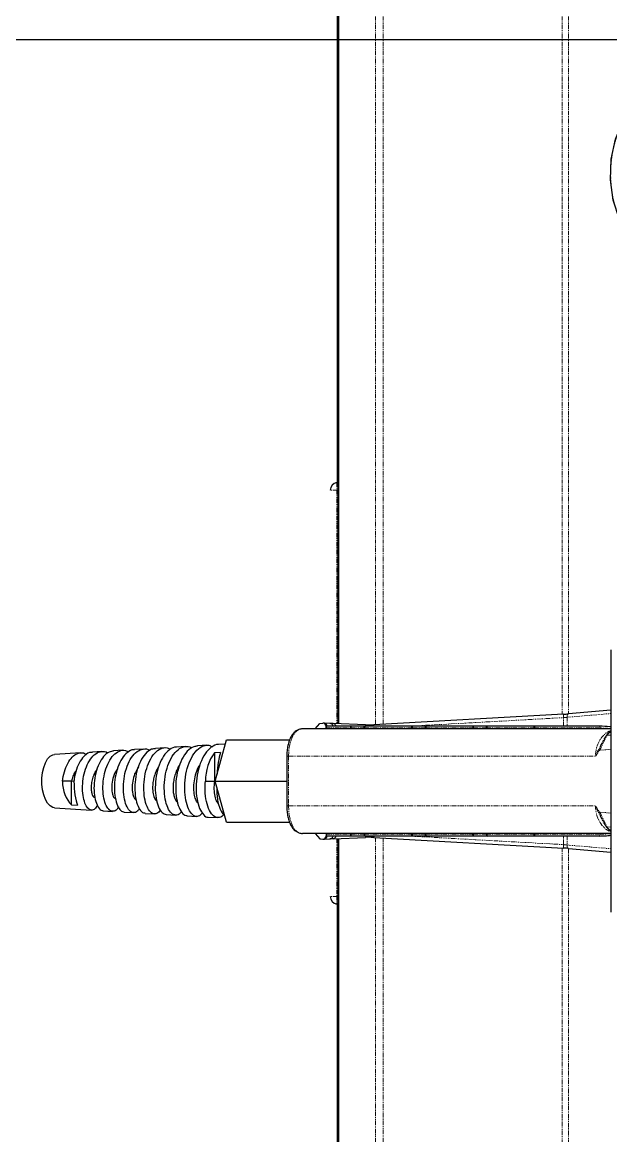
# Model space of a CAD drawing. Header units: millimetres. Extents: x -18594 to 273470, y -238787 to 48452.
# Drawn here: x 140977.5 to 141149.1, y -31280 to -30955.4 of the extents above; entities that cross this region are included whole.
import ezdxf

# ---------------------------------------------------------------- set-up
doc = ezdxf.new("R2010")
doc.units = ezdxf.units.MM
doc.linetypes.add('Xref AGV layout$0$PHANTOM', pattern=[2.5, 1.25, -0.25, 0.25, -0.25, 0.25, -0.25])
doc.layers.add('AM_BOR', color=4, linetype='Continuous', lineweight=25)
doc.layers.add('Xref AGV layout$0$AM_BOR', color=4, linetype='Continuous', lineweight=25)

# ---------------------------------------------------------------- blocks, each defined once
blk = doc.blocks.new('Xref AGV layout$0$A$C45C31560')
at = {"layer": 'Xref AGV layout$0$AM_BOR'}
blk.add_lwpolyline([(3900, 0), (5100, 0), (5100, 1200), (3900, 1200)], close=True, dxfattribs=at)
blk = doc.blocks.new('Xref AGV layout$0$A$C343F789C')
at = {"color": 8, "linetype": 'Xref AGV layout$0$PHANTOM', "lineweight": 18}
for p, q in [((3691.28, 762.35), (3691.28, 1100.51)), ((3689.05, 762.48), (3689.05, 1096.37)), ((3635.03, 765.49), (3635.03, 1049.88)), ((3636.82, 765.37), (3636.82, 1049.88)), ((3702.17, 779.48), (3702.51, 779.48)), ((3702.51, 762.63), (3702.51, 779.48)), ((3702.51, 779.48), (3704.47, 779.48)), ((3635.43, 764.5), (3622.69, 765.59)), ((3635.43, 761.88), (3635.43, 764.5)), ((3681.67, 761.88), (3636.41, 764.39)), ((3636.41, 764.39), (3636.41, 761.88)), ((3644.86, 761.38), (3625.83, 761.38)), ((3644.86, 761.13), (3644.86, 761.38)), ((3644.86, 761.38), (3645.13, 761.38)), ((3645.13, 761.38), (3645.13, 761.13)), ((3658.79, 761.38), (3645.13, 761.38)), ((3658.79, 761.13), (3658.79, 761.38)), ((3659.05, 761.38), (3658.79, 761.38)), ((3662.69, 761.38), (3659.05, 761.38)), ((3662.69, 761.13), (3662.69, 761.38)), ((3662.96, 761.38), (3662.69, 761.38)), ((3662.96, 761.38), (3662.96, 761.13)), ((3676.62, 761.38), (3662.96, 761.38)), ((3676.62, 761.13), (3676.62, 761.38)), ((3676.62, 761.38), (3676.88, 761.38)), ((3680.52, 761.38), (3676.88, 761.38)), ((3680.52, 761.13), (3680.52, 761.38)), ((3680.79, 761.38), (3680.52, 761.38)), ((3680.79, 761.38), (3680.79, 761.13)), ((3694.45, 761.38), (3680.79, 761.38)), ((3694.45, 761.13), (3694.45, 761.38)), ((3694.45, 761.38), (3694.71, 761.38)), ((3698.35, 761.38), (3694.71, 761.38)), ((3698.35, 761.13), (3698.35, 761.38)), ((3698.62, 761.38), (3698.35, 761.38)), ((3698.62, 761.38), (3698.62, 761.13)), ((3705.67, 761.38), (3698.62, 761.38)), ((3705.67, 761.8), (3705.56, 761.8)), ((3622.69, 759.33), (3623.73, 759.24)), ((3625.89, 754.91), (3622.69, 755.18)), ((3716.65, 753.13), (3627.14, 753.13)), ((3716.65, 738.63), (3716.65, 753.13)), ((3716.65, 753.13), (3717.17, 753.13)), ((3738.26, 745.88), (3738.06, 745.88)), ((3779.22, 745.88), (3779.93, 745.88)), ((3716.65, 738.63), (3627.14, 738.63)), ((3716.65, 738.63), (3717.17, 738.63)), ((3625.89, 736.86), (3622.69, 736.58)), ((3622.69, 732.43), (3623.73, 732.52)), ((3644.86, 730.63), (3644.86, 730.38)), ((3645.13, 730.38), (3645.13, 730.63)), ((3658.79, 730.63), (3658.79, 730.38)), ((3662.69, 730.63), (3662.69, 730.38)), ((3662.96, 730.38), (3662.96, 730.63)), ((3676.62, 730.63), (3676.62, 730.38)), ((3680.52, 730.63), (3680.52, 730.38)), ((3680.79, 730.38), (3680.79, 730.63)), ((3694.45, 730.63), (3694.45, 730.38)), ((3698.35, 730.63), (3698.35, 730.38)), ((3698.62, 730.38), (3698.62, 730.63)), ((3644.86, 730.38), (3625.83, 730.38)), ((3635.43, 727.27), (3635.43, 729.88)), ((3681.67, 729.88), (3636.41, 727.37)), ((3636.41, 729.88), (3636.41, 727.37)), ((3644.86, 730.38), (3645.13, 730.38)), ((3658.79, 730.38), (3645.13, 730.38)), ((3659.05, 730.38), (3658.79, 730.38)), ((3662.69, 730.38), (3659.05, 730.38)), ((3662.96, 730.38), (3662.69, 730.38)), ((3676.62, 730.38), (3662.96, 730.38)), ((3676.62, 730.38), (3676.88, 730.38)), ((3680.52, 730.38), (3676.88, 730.38)), ((3680.79, 730.38), (3680.52, 730.38)), ((3694.45, 730.38), (3680.79, 730.38)), ((3689.05, 505.38), (3689.05, 729.29)), ((3691.28, 505.38), (3691.28, 729.41)), ((3694.45, 730.38), (3694.71, 730.38)), ((3698.35, 730.38), (3694.71, 730.38)), ((3698.62, 730.38), (3698.35, 730.38)), ((3705.67, 730.38), (3698.62, 730.38)), ((3702.51, 661.08), (3702.51, 729.14)), ((3705.67, 729.96), (3705.56, 729.97)), ((3635.43, 727.27), (3622.69, 726.17)), ((3635.03, 505.38), (3635.03, 726.28)), ((3636.82, 505.38), (3636.82, 726.39)), ((3702.17, 661.08), (3702.51, 661.08)), ((3702.51, 661.08), (3704.47, 661.08))]:
    blk.add_line(p, q, dxfattribs=at)
at = {"color": 7, "linetype": 'Continuous', "lineweight": 25}
for p, q in [((3701.96, 945.88), (3701.96, 762.6)), ((3702.17, 945.88), (3702.17, 762.61)), ((3702.47, 781.76), (3702.47, 945.88)), ((3622.69, 707.63), (3622.69, 784.13)), ((3635.03, 765.49), (3622.69, 766.55)), ((3635, 765.49), (3635.03, 765.49)), ((3691.73, 762.33), (3636.47, 765.39)), ((3622.69, 761.13), (3712.58, 761.13)), ((3625.86, 761.88), (3644.89, 761.88)), ((3644.89, 761.88), (3658.55, 761.88)), ((3658.55, 761.88), (3662.72, 761.88)), ((3659.05, 761.13), (3659.05, 761.38)), ((3662.72, 761.88), (3676.38, 761.88)), ((3676.38, 761.88), (3680.55, 761.88)), ((3676.88, 761.13), (3676.88, 761.38)), ((3680.55, 761.88), (3694.21, 761.88)), ((3691.73, 762.32), (3691.73, 762.33)), ((3694.21, 761.88), (3698.38, 761.88)), ((3703.65, 762.68), (3694.24, 762.27)), ((3694.71, 761.13), (3694.71, 761.38)), ((3698.38, 761.88), (3705.42, 761.88)), ((3703.65, 762.68), (3703.75, 762.67)), ((3703.75, 762.67), (3704.61, 762.71)), ((3706.14, 762.78), (3704.4, 762.7)), ((3704.47, 762.71), (3704.47, 762.71)), ((3705.67, 761.38), (3705.67, 761.8)), ((3706.39, 762.8), (3706.26, 762.79)), ((3706.51, 762.8), (3706.39, 762.8)), ((3707.51, 762.72), (3706.61, 762.8)), ((3708.83, 761.13), (3707.51, 762.72)), ((3734.72, 757.88), (3716.33, 757.88)), ((3734.72, 757.88), (3738.06, 745.88)), ((3740.05, 756.37), (3737.36, 756.53)), ((3746.18, 756), (3743.48, 756.16)), ((3752.3, 755.63), (3749.61, 755.8)), ((3758.43, 755.27), (3755.74, 755.43)), ((3764.55, 754.9), (3761.86, 755.06)), ((3770.68, 754.53), (3767.99, 754.7)), ((3784.91, 753.68), (3774.11, 754.33)), ((3717.17, 738.63), (3717.17, 753.13)), ((3779.93, 752.81), (3778.18, 752.93)), ((3779.93, 752.81), (3779.93, 745.88)), ((3738.06, 745.88), (3717.17, 745.88)), ((3738.06, 745.88), (3734.72, 733.88)), ((3740.88, 745.88), (3738.26, 745.88)), ((3738.26, 737.67), (3738.26, 745.88)), ((3779.93, 745.88), (3782.56, 745.88)), ((3736.51, 737.53), (3738.26, 737.67)), ((3764.98, 736.89), (3767.67, 737.05)), ((3771.1, 737.26), (3773.8, 737.42)), ((3777.23, 737.62), (3784.91, 738.08)), ((3734.72, 733.88), (3716.34, 733.88)), ((3735.06, 735.1), (3737.04, 735.22)), ((3740.48, 735.42), (3743.17, 735.58)), ((3746.6, 735.79), (3749.29, 735.95)), ((3752.73, 736.16), (3755.42, 736.32)), ((3758.85, 736.52), (3761.55, 736.68)), ((3622.69, 730.63), (3712.58, 730.63)), ((3659.05, 730.38), (3659.05, 730.63)), ((3676.88, 730.38), (3676.88, 730.63)), ((3694.71, 730.38), (3694.71, 730.63)), ((3708.83, 730.63), (3707.51, 729.04)), ((3625.86, 729.88), (3644.89, 729.88)), ((3636.47, 726.37), (3691.73, 729.44)), ((3644.89, 729.88), (3658.55, 729.88)), ((3658.55, 729.88), (3662.72, 729.88)), ((3662.72, 729.88), (3676.38, 729.88)), ((3676.38, 729.88), (3680.55, 729.88)), ((3680.55, 729.88), (3694.21, 729.88)), ((3691.73, 729.44), (3691.73, 729.44)), ((3694.21, 729.88), (3698.38, 729.88)), ((3694.24, 729.5), (3703.65, 729.09)), ((3698.38, 729.88), (3705.42, 729.88)), ((3701.96, 729.16), (3701.96, 507.38)), ((3702.17, 729.15), (3702.17, 505.38)), ((3703.65, 729.09), (3703.75, 729.09)), ((3703.75, 729.09), (3704.61, 729.05)), ((3704.4, 729.06), (3706.14, 728.99)), ((3704.47, 729.05), (3704.47, 729.06)), ((3705.67, 730.38), (3705.67, 729.96)), ((3706.26, 728.98), (3706.38, 728.97)), ((3706.39, 728.97), (3706.51, 728.96)), ((3707.51, 729.04), (3706.61, 728.97)), ((3622.69, 725.21), (3635.03, 726.27)), ((3635, 726.27), (3635.03, 726.27)), ((3702.47, 498.36), (3702.47, 658.81))]:
    blk.add_line(p, q, dxfattribs=at)
at = {"color": 8, "linetype": 'Xref AGV layout$0$PHANTOM', "lineweight": 18, "flags": 128}
for points in [[(3635.03, 765.49), (3635.1, 765.48), (3635.19, 765.42), (3635.27, 765.33), (3635.33, 765.21), (3635.38, 765.06), (3635.42, 764.88), (3635.43, 764.69), (3635.43, 764.5)], [(3644.89, 761.88), (3644.93, 761.87), (3644.98, 761.84), (3645.02, 761.8), (3645.06, 761.74), (3645.09, 761.66), (3645.11, 761.57), (3645.12, 761.48), (3645.13, 761.38)], [(3658.55, 761.88), (3658.59, 761.87), (3658.64, 761.84), (3658.68, 761.8), (3658.72, 761.74), (3658.75, 761.66), (3658.77, 761.57), (3658.78, 761.48), (3658.79, 761.38)], [(3662.96, 761.38), (3662.95, 761.48), (3662.94, 761.57), (3662.92, 761.66), (3662.89, 761.74), (3662.85, 761.8), (3662.81, 761.84), (3662.76, 761.87), (3662.72, 761.88)], [(3676.62, 761.38), (3676.61, 761.48), (3676.6, 761.57), (3676.58, 761.66), (3676.55, 761.74), (3676.51, 761.8), (3676.47, 761.84), (3676.42, 761.87), (3676.38, 761.88)], [(3680.79, 761.38), (3680.78, 761.48), (3680.77, 761.57), (3680.75, 761.66), (3680.72, 761.74), (3680.68, 761.8), (3680.64, 761.84), (3680.59, 761.87), (3680.55, 761.88)], [(3694.45, 761.38), (3694.44, 761.48), (3694.43, 761.57), (3694.41, 761.66), (3694.38, 761.74), (3694.34, 761.8), (3694.3, 761.84), (3694.25, 761.87), (3694.21, 761.88)], [(3698.62, 761.38), (3698.61, 761.48), (3698.6, 761.57), (3698.58, 761.66), (3698.55, 761.74), (3698.51, 761.8), (3698.47, 761.84), (3698.42, 761.87), (3698.38, 761.88)], [(3716.65, 753.13), (3716.6, 754.46), (3716.44, 755.76), (3716.17, 756.98), (3715.82, 758.09), (3715.38, 759.07), (3714.87, 759.88), (3714.3, 760.5), (3713.68, 760.92)], [(3716.65, 738.63), (3716.6, 737.3), (3716.44, 736.01), (3716.17, 734.79), (3715.82, 733.67), (3715.38, 732.7), (3714.87, 731.89), (3714.3, 731.27), (3713.68, 730.85)], [(3644.89, 729.88), (3644.93, 729.89), (3644.98, 729.92), (3645.02, 729.97), (3645.06, 730.03), (3645.09, 730.1), (3645.11, 730.19), (3645.12, 730.29), (3645.13, 730.38)], [(3658.55, 729.88), (3658.59, 729.89), (3658.64, 729.92), (3658.68, 729.97), (3658.72, 730.03), (3658.75, 730.1), (3658.77, 730.19), (3658.78, 730.29), (3658.79, 730.38)], [(3662.96, 730.38), (3662.95, 730.29), (3662.94, 730.19), (3662.92, 730.1), (3662.89, 730.03), (3662.85, 729.97), (3662.81, 729.92), (3662.76, 729.89), (3662.72, 729.88)], [(3676.62, 730.38), (3676.61, 730.29), (3676.6, 730.19), (3676.58, 730.1), (3676.55, 730.03), (3676.51, 729.97), (3676.47, 729.92), (3676.42, 729.89), (3676.38, 729.88)], [(3680.79, 730.38), (3680.78, 730.29), (3680.77, 730.19), (3680.75, 730.1), (3680.72, 730.03), (3680.68, 729.97), (3680.64, 729.92), (3680.59, 729.89), (3680.55, 729.88)], [(3694.45, 730.38), (3694.44, 730.29), (3694.43, 730.19), (3694.41, 730.1), (3694.38, 730.03), (3694.34, 729.97), (3694.3, 729.92), (3694.25, 729.89), (3694.21, 729.88)], [(3698.62, 730.38), (3698.61, 730.29), (3698.6, 730.19), (3698.58, 730.1), (3698.55, 730.03), (3698.51, 729.97), (3698.47, 729.92), (3698.42, 729.89), (3698.38, 729.88)], [(3635.03, 726.27), (3635.1, 726.29), (3635.19, 726.34), (3635.27, 726.43), (3635.33, 726.56), (3635.38, 726.71), (3635.42, 726.88), (3635.43, 727.07), (3635.43, 727.27)]]:
    blk.add_lwpolyline(points, dxfattribs=at)
at = {"color": 7, "linetype": 'Continuous', "lineweight": 25, "flags": 128}
for points in [[(3706.14, 762.78), (3706.18, 762.78), (3706.26, 762.79)], [(3784.91, 753.68), (3785.41, 753.58), (3786.2, 753.13), (3786.92, 752.34), (3787.54, 751.25), (3788.03, 749.91), (3788.37, 748.37), (3788.55, 746.73), (3788.55, 745.04), (3788.37, 743.39), (3788.03, 741.86), (3787.54, 740.52), (3786.92, 739.42), (3786.2, 738.63), (3785.41, 738.18), (3784.91, 738.08)], [(3706.14, 728.99), (3706.18, 728.98), (3706.26, 728.98)], [(3595.93, 599.41), (3599.74, 599.22), (3604.85, 597.79), (3609.62, 595.25), (3613.86, 591.7), (3617.41, 587.27), (3620.14, 582.13), (3621.94, 576.48), (3622.74, 570.54), (3622.51, 564.54), (3621.25, 558.7), (3619.03, 553.26), (3615.91, 548.42), (3612.03, 544.36), (3607.53, 541.24), (3602.59, 539.19), (3597.39, 538.28), (3597.39, 538.28)]]:
    blk.add_lwpolyline(points, dxfattribs=at)
at = {"color": 7, "linetype": 'Continuous', "lineweight": 25}
for centre, radius, start, end in [((3702.47, 781.46), 0.3, 81.3731, 180), ((3702.17, 779.48), 2.3, 0, 81.3731), ((3658.55, 761.38), 0.5, 0, 90), ((3676.38, 761.38), 0.5, 0, 90), ((3694.21, 761.38), 0.5, 0, 90), ((3705.41, 761.71), 0.175, 30.1342, 84.868), ((3704.92, 761.41), 0.746, 357.707, 30.9843), ((3658.55, 730.38), 0.5, 270, 0), ((3676.38, 730.38), 0.5, 270, 0), ((3694.21, 730.38), 0.5, 270, 0), ((3705.41, 730.06), 0.175, 275.1507, 329.8651), ((3704.92, 730.35), 0.745, 329.0115, 2.2972), ((3702.47, 659.11), 0.3, 180, 278.6269), ((3702.17, 661.08), 2.3, 278.6269, 0)]:
    blk.add_arc(centre, radius, start, end, dxfattribs=at)
at = {"color": 8, "linetype": 'Xref AGV layout$0$PHANTOM', "lineweight": 18}
for centre, radius, start, end in [((3667.88, 762.91), 31.5, 175.4763, 177.2959), ((3628.41, 761.51), 2.58, 171.6367, 182.7533), ((3647.42, 761.51), 2.57, 171.5964, 182.7936), ((3665.27, 761.51), 2.58, 171.6367, 182.7533), ((3683.08, 761.51), 2.57, 171.5964, 182.7936), ((3703.59, 761.27), 11.9, 174.9328, 177.0738), ((3694.29, 761.43), 0.838, 93.5852, 147.2906), ((3700.93, 761.51), 2.58, 171.6367, 182.7533), ((3703.72, 761.78), 0.894, 94.6782, 173.73), ((3704.6, 761.81), 0.92, 102.5351, 175.1868), ((3706.36, 761.87), 0.933, 103.3812, 179.1577), ((3706.49, 761.87), 0.934, 96.0686, 184.3303), ((3623.59, 758.37), 0.883, 60.706, 81.0904), ((3624.64, 756.28), 1.86, 312.561, 323.7085), ((3624.64, 735.49), 1.86, 36.2915, 47.4453), ((3623.59, 733.39), 0.882, 278.901, 299.3026), ((3628.41, 730.26), 2.58, 177.2464, 188.3633), ((3667.89, 728.86), 31.51, 182.7043, 184.5235), ((3647.42, 730.26), 2.57, 177.2061, 188.4036), ((3665.27, 730.26), 2.58, 177.2464, 188.3633), ((3683.09, 730.26), 2.57, 177.2061, 188.4036), ((3703.58, 730.49), 11.89, 182.9259, 185.068), ((3694.29, 730.34), 0.838, 212.7099, 266.4182), ((3700.93, 730.26), 2.58, 177.2464, 188.3633), ((3703.72, 729.98), 0.894, 186.2711, 265.3228), ((3704.6, 729.96), 0.92, 184.8094, 257.4708), ((3706.36, 729.9), 0.933, 180.8377, 256.6253), ((3706.49, 729.9), 0.934, 175.6703, 263.9291)]:
    blk.add_arc(centre, radius, start, end, dxfattribs=at)
at = {"color": 7, "linetype": 'Continuous', "lineweight": 25}
for centre, major_axis, ratio, start_param, end_param in [((3636.45, 765.56), (3, -0.17), 0.054611, 4.211836, 4.723138), ((3691.71, 762.49), (3, -0.17), 0.054611, 4.723138, 5.782633), ((3706.54, 761.8), (0, 1), 0.875651, 6.207959, 7.853982), ((3719.22, 753.13), (-7.45, 7.73), 0.277701, 5.787941, 6.021554), ((3777.04, 745.88), (0, 8.27), 0.263655, 4.712389, 5.73308), ((3776.75, 745.88), (0, 8.28), 0.701615, 4.712389, 5.702917), ((3734.7, 745.88), (0, 10.8), 0.263655, 3.829248, 4.522651), ((3733.25, 745.88), (0, 10.88), 0.701615, 3.857432, 4.712389), ((3719.22, 738.63), (7.45, 7.73), 0.277701, 3.403223, 3.636837), ((3691.71, 729.27), (3, 0.17), 0.054611, 0.500553, 1.560047), ((3706.54, 729.96), (0, 1), 0.875651, 1.570796, 3.216819), ((3636.45, 726.21), (3, 0.17), 0.054611, 1.560047, 2.071349)]:
    blk.add_ellipse(centre, major_axis=major_axis, ratio=ratio, start_param=start_param, end_param=end_param, dxfattribs=at)
at = {"color": 8, "linetype": 'Xref AGV layout$0$PHANTOM', "lineweight": 18}
for centre, major_axis, ratio, start_param, end_param in [((3636.4, 764.56), (2, -0.17), 0.081596, 4.215661, 4.726963), ((3625.83, 753.88), (14.27, 0), 0.525519, 1.570796, 1.793201), ((3620.45, 753.13), (0, 8), 0.83529, 4.712389, 5.942758), ((3620.45, 738.63), (0, 8), 0.83529, 3.48202, 4.712389), ((3625.83, 737.88), (14.27, 0), 0.525519, 4.489984, 4.712389), ((3636.4, 727.21), (2, 0.17), 0.081596, 1.556222, 2.067524)]:
    blk.add_ellipse(centre, major_axis=major_axis, ratio=ratio, start_param=start_param, end_param=end_param, dxfattribs=at)
for points, knots in [([(3702.51, 779.48), (3702.51, 779.78), (3702.51, 780.38), (3702.51, 781.13), (3702.51, 781.65), (3702.51, 781.72), (3702.51, 781.76)], [0, 0, 0, 0, 0.2500094, 0.5000099, 0.7500103, 1, 1, 1, 1]), ([(3622.69, 760.36), (3622.91, 760.23), (3623.37, 759.94), (3623.78, 759.51), (3623.96, 759.24), (3624.02, 759.14)], [0, 0, 0, 0, 0.37053, 0.773991, 1, 1, 1, 1]), ([(3623.73, 759.24), (3623.68, 759.33), (3623.57, 759.55), (3623.24, 759.91), (3622.85, 760.14), (3622.69, 760.24)], [0, 0, 0, 0, 0.250745, 0.683125, 1, 1, 1, 1]), ([(3625.89, 754.91), (3625.67, 755.37), (3625.24, 756.24), (3624.67, 757.54), (3624.11, 758.57), (3623.84, 759.04), (3623.73, 759.24)], [0, 0, 0, 0, 0.2893441, 0.547556, 0.804866, 1, 1, 1, 1]), ([(3624.02, 759.14), (3624.14, 758.95), (3624.44, 758.5), (3624.98, 757.58), (3625.54, 756.41), (3625.93, 755.6), (3626.14, 755.18)], [0, 0, 0, 0, 0.18992, 0.448385, 0.710035, 1, 1, 1, 1]), ([(3627.14, 753.13), (3627.13, 753.14), (3626.73, 753.74), (3626.31, 754.33), (3625.89, 754.91)], [0, 0, 0, 0, 0.007362, 1, 1, 1, 1]), ([(3626.14, 755.18), (3626.41, 754.65), (3626.75, 754), (3627.06, 753.32), (3627.12, 753.17), (3627.13, 753.14), (3627.14, 753.13)], [0, 0, 0, 0, 0.786797, 0.955286, 0.992264, 1, 1, 1, 1]), ([(3627.14, 738.63), (3627.13, 738.63), (3626.73, 738.02), (3626.31, 737.44), (3625.89, 736.86)], [0, 0, 0, 0, 0.007362, 1, 1, 1, 1]), ([(3626.14, 736.59), (3626.41, 737.12), (3626.75, 737.76), (3627.06, 738.45), (3627.12, 738.6), (3627.13, 738.63), (3627.14, 738.63)], [0, 0, 0, 0, 0.786785, 0.955275, 0.992264, 1, 1, 1, 1]), ([(3625.89, 736.86), (3625.67, 736.4), (3625.24, 735.53), (3624.67, 734.22), (3624.11, 733.2), (3623.84, 732.73), (3623.73, 732.52)], [0, 0, 0, 0, 0.2893455, 0.5475538, 0.8048651, 1, 1, 1, 1]), ([(3624.02, 732.63), (3624.14, 732.82), (3624.44, 733.27), (3624.98, 734.19), (3625.54, 735.35), (3625.93, 736.16), (3626.14, 736.59)], [0, 0, 0, 0, 0.189916, 0.44838, 0.71003, 1, 1, 1, 1]), ([(3622.69, 731.4), (3622.91, 731.54), (3623.37, 731.82), (3623.78, 732.25), (3623.96, 732.53), (3624.02, 732.63)], [0, 0, 0, 0, 0.3705337, 0.7739923, 1, 1, 1, 1]), ([(3623.73, 732.52), (3623.68, 732.44), (3623.57, 732.21), (3623.24, 731.85), (3622.85, 731.62), (3622.69, 731.53)], [0, 0, 0, 0, 0.2507536, 0.6831253, 1, 1, 1, 1]), ([(3702.51, 658.81), (3702.51, 658.84), (3702.51, 658.91), (3702.51, 659.44), (3702.51, 660.19), (3702.51, 660.78), (3702.51, 661.08)], [0, 0, 0, 0, 0.249991, 0.499997, 0.749998, 1, 1, 1, 1]), ([(3597.6, 538.62), (3595.86, 538.62), (3592.38, 538.63), (3587.29, 540.12), (3582.54, 542.63), (3578.32, 546.18), (3574.78, 550.58), (3572.06, 555.7), (3570.27, 561.32), (3569.48, 567.23), (3569.71, 573.21), (3570.96, 579.01), (3573.17, 584.43), (3576.27, 589.25), (3580.13, 593.29), (3584.61, 596.39), (3589.54, 598.44), (3594.71, 599.34), (3599.95, 599.08), (3605.03, 597.66), (3609.78, 595.13), (3614, 591.59), (3617.54, 587.18), (3620.26, 582.07), (3622.05, 576.45), (3622.84, 570.53), (3622.61, 564.56), (3621.36, 558.75), (3619.15, 553.33), (3616.05, 548.51), (3612.19, 544.47), (3607.71, 541.39), (3602.79, 539.28), (3599.33, 538.84), (3597.6, 538.62)], [0, 0, 0, 0, 0.0312502, 0.0625002, 0.0937502, 0.1250001, 0.1562501, 0.1875, 0.21875, 0.2500001, 0.28125, 0.3125001, 0.3437501, 0.3750001, 0.4062501, 0.4375002, 0.46875, 0.5, 0.5312502, 0.5625002, 0.5937502, 0.6250003, 0.6562501, 0.6875003, 0.7187503, 0.7500001, 0.7812503, 0.8125001, 0.8437502, 0.8750001, 0.9062503, 0.9375001, 0.9687504, 1, 1, 1, 1])]:
    blk.add_open_spline(points, degree=3, knots=knots, dxfattribs=at)
at = {"color": 7, "linetype": 'Continuous', "lineweight": 25}
for points, knots in [([(3625.86, 761.88), (3625.34, 761.88), (3624.27, 761.87), (3623.22, 761.73), (3622.69, 761.66)], [0, 0, 0, 0, 0.491688, 1, 1, 1, 1]), ([(3713.68, 760.92), (3713.92, 760.83), (3714.22, 760.71), (3714.61, 760.46), (3714.73, 760.36), (3714.76, 760.33)], [0, 0, 0, 0, 0.686498, 0.906398, 1, 1, 1, 1]), ([(3717.17, 753.13), (3717.16, 753.41), (3717.15, 754.21), (3717.01, 755.53), (3716.68, 756.99), (3716.21, 758.33), (3715.57, 759.45), (3715.08, 760.12), (3714.76, 760.33), (3714.76, 760.33)], [0, 0, 0, 0, 0.093517, 0.270954, 0.44936, 0.629434, 0.812244, 0.998409, 1, 1, 1, 1]), ([(3735.6, 755.57), (3735.65, 755.65), (3736.07, 756.36), (3737.12, 756.66), (3738.52, 756.26), (3739.77, 754.57), (3740.65, 751.92), (3741.04, 748.86), (3740.93, 746.77), (3740.88, 745.88)], [0, 0, 0, 0, 0.020359, 0.190543, 0.361041, 0.531849, 0.702968, 0.874394, 1, 1, 1, 1]), ([(3737.04, 735.24), (3737.07, 735.24), (3737.79, 735.08), (3739.2, 735.9), (3741.03, 737.74), (3742.46, 740.64), (3743.37, 744.08), (3743.69, 747.74), (3743.42, 751.15), (3742.63, 753.99), (3741.47, 755.75), (3740.53, 756.53), (3740.06, 756.36), (3740.05, 756.35)], [0, 0, 0, 0, 0.004966, 0.115994, 0.22682, 0.337447, 0.447869, 0.55809, 0.668109, 0.777927, 0.887543, 0.996956, 1, 1, 1, 1]), ([(3737.56, 747.7), (3737.57, 748.31), (3737.63, 750.16), (3737.08, 752.82), (3736.24, 755.08), (3735.52, 755.7), (3735.27, 755.92)], [0, 0, 0, 0, 0.163435, 0.489964, 0.815907, 1, 1, 1, 1]), ([(3741.76, 755.12), (3742.05, 755.46), (3742.74, 756.27), (3744.01, 756.22), (3745.29, 755.13), (3746.32, 752.95), (3746.91, 749.97), (3746.98, 746.5), (3746.47, 742.95), (3745.4, 739.73), (3743.85, 737.18), (3741.96, 735.67), (3740.2, 735.19), (3739.18, 735.69), (3738.81, 735.87)], [0, 0, 0, 0, 0.063052, 0.151048, 0.239208, 0.327534, 0.416026, 0.504683, 0.593507, 0.682495, 0.771649, 0.860969, 0.950455, 1, 1, 1, 1]), ([(3743.16, 735.73), (3743.54, 735.73), (3744.59, 735.74), (3746.22, 737.04), (3747.82, 739.37), (3748.96, 742.49), (3749.56, 745.97), (3749.58, 749.43), (3749.06, 752.49), (3748.1, 754.71), (3747.06, 755.91), (3746.39, 755.87), (3746.17, 755.86)], [0, 0, 0, 0, 0.062364, 0.173352, 0.284132, 0.394702, 0.505064, 0.615216, 0.725159, 0.834894, 0.944421, 1, 1, 1, 1]), ([(3747.92, 754.72), (3748.03, 754.9), (3748.49, 755.66), (3749.52, 755.94), (3750.8, 755.43), (3751.92, 753.76), (3752.68, 751.2), (3752.97, 748.02), (3752.72, 744.58), (3751.91, 741.28), (3750.6, 738.5), (3748.89, 736.52), (3746.96, 735.7), (3745.53, 735.65), (3744.86, 736.17), (3744.81, 736.21)], [0, 0, 0, 0, 0.027095, 0.11397, 0.201018, 0.288231, 0.375617, 0.463171, 0.550895, 0.638789, 0.726851, 0.815084, 0.903485, 0.992056, 1, 1, 1, 1]), ([(3749.29, 735.99), (3749.35, 735.98), (3750.05, 735.84), (3751.41, 736.64), (3753.12, 738.4), (3754.46, 741.13), (3755.3, 744.36), (3755.59, 747.76), (3755.34, 750.93), (3754.62, 753.49), (3753.55, 755.24), (3752.71, 755.5), (3752.3, 755.62)], [0, 0, 0, 0, 0.009468, 0.120651, 0.23162, 0.342369, 0.452903, 0.56322, 0.673321, 0.783207, 0.892875, 1, 1, 1, 1]), ([(3753.96, 754.3), (3754.33, 754.71), (3755.06, 755.54), (3756.32, 755.44), (3757.48, 754.33), (3758.38, 752.22), (3758.87, 749.39), (3758.86, 746.15), (3758.31, 742.86), (3757.24, 739.91), (3755.74, 737.61), (3753.95, 736.3), (3752.31, 735.94), (3751.38, 736.45), (3751.06, 736.62)], [0, 0, 0, 0, 0.084443, 0.170735, 0.257204, 0.343845, 0.43066, 0.51765, 0.604814, 0.692153, 0.779667, 0.867354, 0.955218, 1, 1, 1, 1]), ([(3755.41, 736.45), (3755.81, 736.46), (3756.83, 736.5), (3758.39, 737.78), (3759.88, 740), (3760.94, 742.93), (3761.48, 746.18), (3761.49, 749.38), (3761, 752.18), (3760.11, 754.18), (3759.18, 755.22), (3758.6, 755.15), (3758.42, 755.13)], [0, 0, 0, 0, 0.069082, 0.180231, 0.291154, 0.401853, 0.512328, 0.622577, 0.732603, 0.842405, 0.951977, 1, 1, 1, 1]), ([(3760.17, 753.82), (3760.34, 754.11), (3760.84, 754.93), (3761.87, 755.21), (3763.03, 754.64), (3764.02, 753.02), (3764.67, 750.6), (3764.88, 747.62), (3764.58, 744.43), (3763.77, 741.39), (3762.5, 738.86), (3760.86, 737.09), (3759.04, 736.42), (3757.7, 736.43), (3757.1, 736.92), (3757.06, 736.95)], [0, 0, 0, 0, 0.046578, 0.131834, 0.217272, 0.302889, 0.388684, 0.474658, 0.560811, 0.647143, 0.733655, 0.820346, 0.907214, 0.994264, 1, 1, 1, 1]), ([(3761.55, 736.76), (3761.65, 736.74), (3762.36, 736.62), (3763.67, 737.42), (3765.26, 739.14), (3766.49, 741.72), (3767.25, 744.74), (3767.5, 747.88), (3767.25, 750.79), (3766.57, 753.09), (3765.61, 754.6), (3764.89, 754.77), (3764.54, 754.85)], [0, 0, 0, 0, 0.018341, 0.129701, 0.240828, 0.351722, 0.462382, 0.572809, 0.683004, 0.792961, 0.902689, 1, 1, 1, 1]), ([(3766.26, 753.36), (3766.31, 753.48), (3766.63, 754.22), (3767.46, 754.74), (3768.57, 754.7), (3769.62, 753.58), (3770.4, 751.6), (3770.8, 748.95), (3770.74, 745.94), (3770.18, 742.91), (3769.14, 740.21), (3767.71, 738.13), (3766, 736.98), (3764.46, 736.7), (3763.59, 737.2), (3763.3, 737.37)], [0, 0, 0, 0, 0.016705, 0.10116, 0.185799, 0.270623, 0.35563, 0.440823, 0.526199, 0.611761, 0.697506, 0.783437, 0.869551, 0.955852, 1, 1, 1, 1]), ([(3767.66, 737.15), (3768.09, 737.19), (3769.12, 737.28), (3770.62, 738.58), (3771.98, 740.72), (3772.93, 743.47), (3773.41, 746.49), (3773.39, 749.41), (3772.91, 751.94), (3772.09, 753.69), (3771.27, 754.55), (3770.79, 754.45), (3770.68, 754.42)], [0, 0, 0, 0, 0.0807304, 0.1920686, 0.3031605, 0.4140115, 0.5246201, 0.6349854, 0.7451073, 0.8549868, 0.9646207, 1, 1, 1, 1]), ([(3772.38, 752.87), (3772.61, 753.27), (3773.14, 754.17), (3774.16, 754.48), (3775.2, 753.9), (3776.07, 752.38), (3776.64, 750.12), (3776.79, 747.36), (3776.47, 744.42), (3775.67, 741.63), (3774.45, 739.32), (3772.91, 737.73), (3771.19, 737.16), (3769.94, 737.2), (3769.37, 737.67), (3769.33, 737.7)], [0, 0, 0, 0, 0.068943, 0.15206, 0.235367, 0.318864, 0.402549, 0.486421, 0.570483, 0.654735, 0.739175, 0.823805, 0.908623, 0.993631, 1, 1, 1, 1]), ([(3738.26, 745.88), (3738.33, 746.68), (3738.47, 748.28), (3738.19, 750.37), (3737.7, 751.87), (3737.26, 752.27), (3737.07, 752.44)], [0, 0, 0, 0, 0.269234, 0.537712, 0.805443, 1, 1, 1, 1]), ([(3742.48, 741.11), (3742.49, 741.13), (3742.92, 741.58), (3743.52, 743.02), (3744.17, 745.21), (3744.41, 747.52), (3744.29, 749.63), (3743.85, 751.23), (3743.37, 752.12), (3743.07, 752.2), (3743.01, 752.21)], [0, 0, 0, 0, 0.006273, 0.167262, 0.327775, 0.487819, 0.647389, 0.80649, 0.965124, 1, 1, 1, 1]), ([(3748.39, 741.25), (3748.42, 741.29), (3748.75, 741.65), (3749.24, 742.63), (3749.81, 744.11), (3750.17, 745.73), (3750.34, 747.34), (3750.3, 748.85), (3750.1, 750.17), (3749.74, 751.17), (3749.38, 751.77), (3749.14, 751.87), (3749.06, 751.9)], [0, 0, 0, 0, 0.013695, 0.131791, 0.249611, 0.367158, 0.484429, 0.601432, 0.718162, 0.834615, 0.950792, 1, 1, 1, 1]), ([(3754.5, 741.68), (3754.65, 741.9), (3755.07, 742.47), (3755.58, 743.67), (3756.01, 745.15), (3756.25, 746.69), (3756.31, 748.39), (3756.09, 750.12), (3755.55, 751.31), (3755.06, 751.83), (3754.83, 751.68), (3754.82, 751.68)], [0, 0, 0, 0, 0.0661433, 0.1768002, 0.287182, 0.3972929, 0.507138, 0.6708454, 0.8339466, 0.9964318, 1, 1, 1, 1]), ([(3760.44, 741.85), (3760.75, 742.32), (3761.42, 743.31), (3762.04, 745.37), (3762.28, 747.34), (3762.22, 748.96), (3761.98, 750.15), (3761.6, 750.95), (3761.23, 751.34), (3761.01, 751.28), (3760.96, 751.27)], [0, 0, 0, 0, 0.142926, 0.306579, 0.469594, 0.591754, 0.713554, 0.834991, 0.956072, 1, 1, 1, 1]), ([(3766.54, 742.32), (3766.81, 742.69), (3767.46, 743.6), (3768.05, 745.65), (3768.29, 747.9), (3768.07, 749.74), (3767.6, 750.84), (3767.23, 750.85), (3767.09, 750.85)], [0, 0, 0, 0, 0.126539, 0.314649, 0.501874, 0.688223, 0.873694, 1, 1, 1, 1]), ([(3772.46, 742.39), (3772.68, 742.68), (3773.18, 743.34), (3773.72, 744.72), (3774.1, 746.3), (3774.22, 747.83), (3774.11, 749.14), (3773.83, 750.08), (3773.5, 750.57), (3773.29, 750.54), (3773.22, 750.53)], [0, 0, 0, 0, 0.105687, 0.24465, 0.383092, 0.521014, 0.658416, 0.795293, 0.931654, 1, 1, 1, 1]), ([(3773.8, 737.52), (3773.96, 737.5), (3774.71, 737.42), (3775.99, 738.25), (3777.45, 739.96), (3778.55, 742.4), (3779.05, 744.5), (3779.2, 745.67), (3779.22, 745.88)], [0, 0, 0, 0, 0.065219, 0.287191, 0.508661, 0.729623, 0.950085, 1, 1, 1, 1]), ([(3782.56, 745.88), (3782.41, 744.95), (3782.1, 743.09), (3781.09, 740.62), (3779.74, 738.73), (3778.14, 737.68), (3776.67, 737.46), (3775.83, 737.95), (3775.53, 738.13)], [0, 0, 0, 0, 0.178983, 0.358007, 0.537452, 0.717318, 0.897591, 1, 1, 1, 1]), ([(3778.55, 742.77), (3778.66, 742.9), (3779.05, 743.35), (3779.55, 744.44), (3779.81, 745.4), (3779.93, 745.88)], [0, 0, 0, 0, 0.165221, 0.58345, 1, 1, 1, 1]), ([(3714.75, 731.46), (3714.92, 731.61), (3715.36, 731.99), (3715.92, 732.88), (3716.47, 734.09), (3716.86, 735.5), (3717.12, 737.03), (3717.15, 738.1), (3717.17, 738.63)], [0, 0, 0, 0, 0.106507, 0.279443, 0.459859, 0.64022, 0.819078, 1, 1, 1, 1]), ([(3713.68, 730.85), (3713.92, 730.94), (3714.22, 731.06), (3714.61, 731.31), (3714.73, 731.41), (3714.77, 731.44)], [0, 0, 0, 0, 0.681345, 0.899596, 1, 1, 1, 1]), ([(3622.69, 730.08), (3622.79, 730.06), (3623.83, 729.89), (3624.9, 729.89), (3625.86, 729.88)], [0, 0, 0, 0, 0.095823, 1, 1, 1, 1])]:
    blk.add_open_spline(points, degree=3, knots=knots, dxfattribs=at)
blk = doc.blocks.new('Xref AGV layout')
at = {"rotation": 180}
blk.add_blockref('Xref AGV layout$0$A$C343F789C', (144771.83, -30430.77), dxfattribs=at)
at = {"layer": 'Xref AGV layout$0$AM_BOR'}
blk.add_blockref('Xref AGV layout$0$A$C45C31560', (136856.65, -32160.48), dxfattribs=at)

msp = doc.modelspace()

# ---------------------------------------------------------------- block references
at = {"layer": 'AM_BOR'}
msp.add_blockref('Xref AGV layout', (0, 0), dxfattribs=at)

doc.saveas('drawing.dxf')
